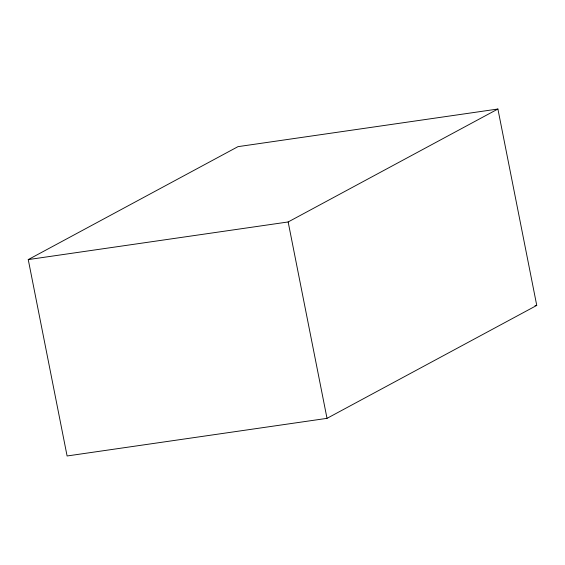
<?xml version="1.0" encoding="UTF-8"?>
<svg xmlns="http://www.w3.org/2000/svg" width="565" height="565" viewBox="0 0 565 565"><rect width="100%" height="100%" fill="white"/><g stroke="black" fill="none" stroke-linecap="round" stroke-linejoin="round"><path stroke-width="0.85" d="M28.25 259.589L237.985 146.653L497.899 109.024L536.75 305.411L327.015 418.347L67.101 455.976L28.25 259.589L288.157 221.96L497.899 109.024M535.006 305.665L536.75 305.411M288.157 221.96L327.015 418.347"/></g></svg>
